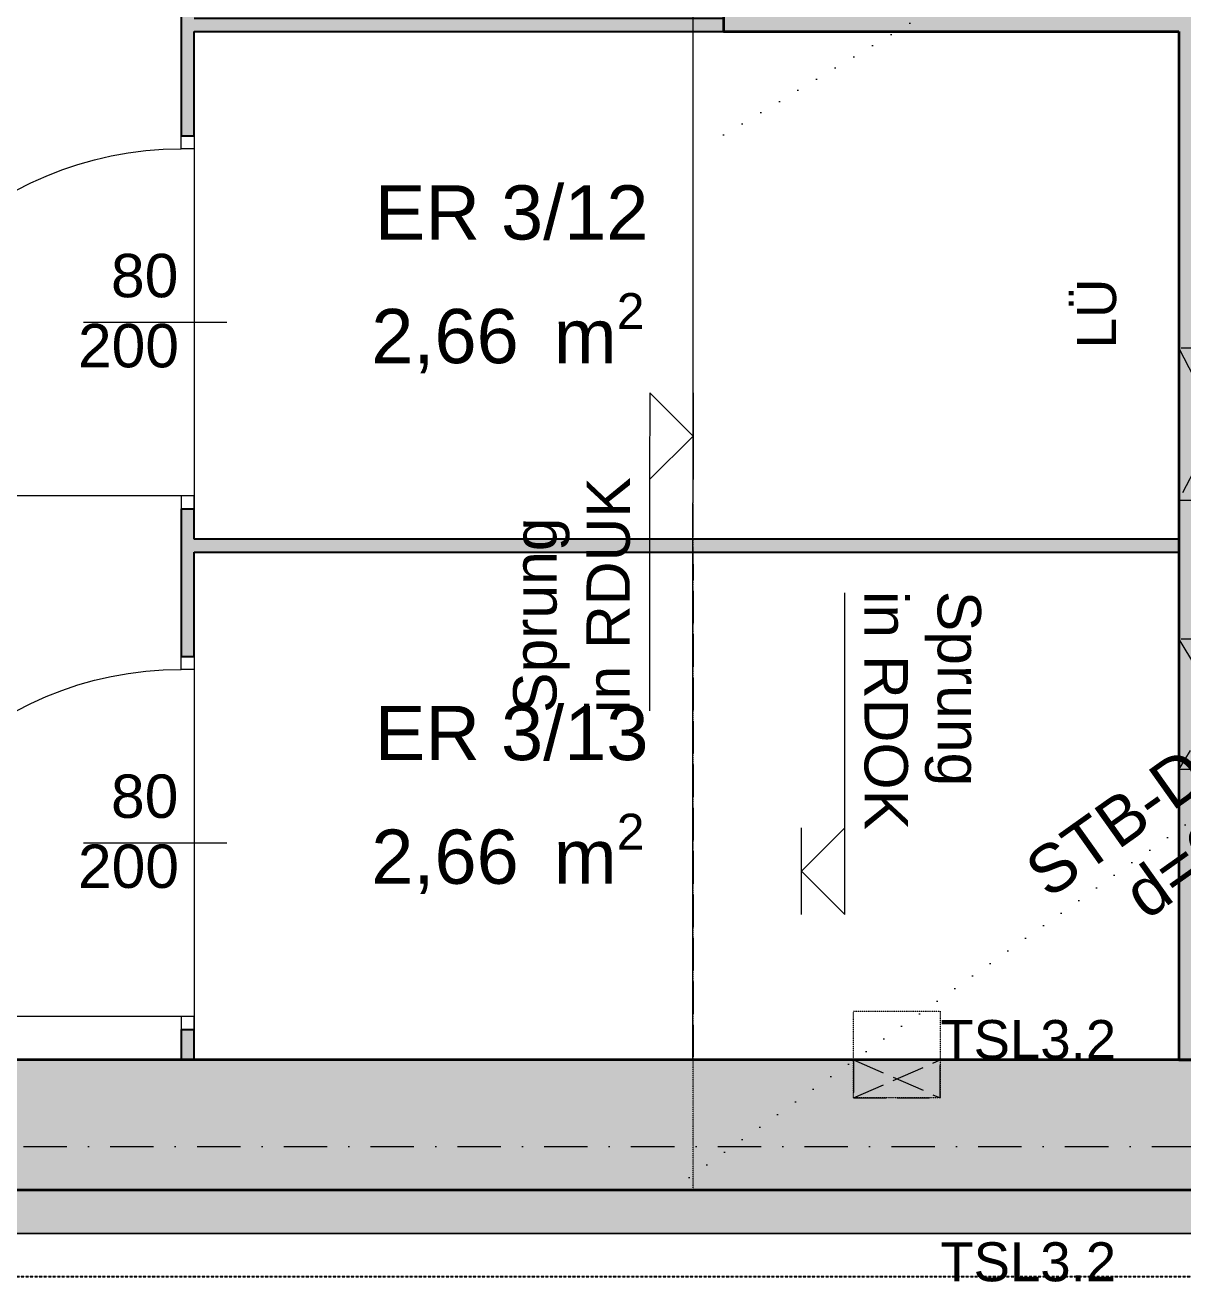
# Model space of a CAD drawing. Header units: millimetres. Extents: x 32522367 to 32638135, y 41424826 to 41540167.
# Drawn here: x 32605579 to 32608248, y 41441701 to 41444598 of the extents above; entities that cross this region are included whole.
import ezdxf
from ezdxf.enums import TextEntityAlignment as Align

# ---------------------------------------------------------------- set-up
doc = ezdxf.new("R2010")
doc.units = ezdxf.units.MM
for name, pattern in [('Punktlinie weit', [0.05, 0, -0.05]), ('Raster', [0.2, 0.1, -0.05, 0, -0.05]), ('Strichlinie eng', [0.1, 0.075, -0.025]), ('Strichlinie weit', [0.2, 0.15, -0.05]), ('Untersicht', [0.1, 0.075, -0.025])]:
    doc.linetypes.add(name, pattern=pattern)
for name, color, linetype in [('000 Achsraster Haupt', 251, 'Continuous'), ('110 Wand Aussen', 251, 'Continuous'), ('120 Wand Innen tragend', 251, 'Continuous'), ('130 Wand Innen', 251, 'Continuous'), ('215 DVK darüber', 251, 'Continuous'), ('220 Bodenaufbau', 251, 'Continuous'), ('240 Unterdaemmung', 251, 'Continuous'), ('811 Raum 2.Erschließung_ Nebenräume_Allg.räume_Technik', 251, 'Continuous'), ('955 Polierplan Beschriftung', 251, 'Continuous'), ('Archicad Tür-Marker', 251, 'Continuous'), ('Archicad Türen', 251, 'Continuous')]:
    doc.layers.add(name, color=color, linetype=linetype)
for name, color, linetype, lineweight in [('000 Achsraster Haupt_Stift_Nr__1', 251, 'Continuous', 13), ('110 Wand Aussen_Stift_Nr__1', 251, 'Continuous', 13), ('110 Wand Aussen_Stift_Nr__24', 251, 'Continuous', 13), ('110 Wand Aussen_Stift_Nr__29', 251, 'Continuous', 13), ('110 Wand Aussen_Stift_Nr__6', 251, 'Continuous', 13), ('110 Wand Aussen_Stift_Nr__7', 251, 'Continuous', 25), ('110 Wand Aussen_Stift_Nr__8', 251, 'Continuous', 35), ('120 Wand Innen tragend_Stift_Nr__1', 251, 'Continuous', 13), ('120 Wand Innen tragend_Stift_Nr__24', 251, 'Continuous', 13), ('120 Wand Innen tragend_Stift_Nr__6', 251, 'Continuous', 13), ('120 Wand Innen tragend_Stift_Nr__8', 251, 'Continuous', 35), ('130 Wand Innen_Stift_Nr__26', 251, 'Continuous', 13), ('130 Wand Innen_Stift_Nr__7', 251, 'Continuous', 25), ('215 DVK darüber_Stift_Nr__1', 251, 'Continuous', 13), ('215 DVK darüber_Stift_Nr__17', 251, 'Continuous', 18), ('215 DVK darüber_Stift_Nr__21', 251, 'Continuous', 13), ('220 Bodenaufbau_Stift_Nr__19', 251, 'Continuous', 0), ('240 Unterdaemmung_Stift_Nr__6', 251, 'Continuous', 13), ('681 Fluchtlinien_Stift_Nr__10', 251, 'Continuous', 25), ('955 Polierplan Beschriftung_Stift_Nr__1', 251, 'Continuous', 13), ('956 Durchbruch Beschriftung_Stift_Nr__61', 251, 'Continuous', 25), ('Archicad Raumstempel_Stift_Nr__1', 251, 'Continuous', 13), ('Archicad Tür-Marker_Stift_Nr__1', 251, 'Continuous', 13), ('Archicad Türen_Stift_Nr__1', 251, 'Continuous', 13), ('Archicad Türen_Stift_Nr__7', 251, 'Continuous', 25)]:
    doc.layers.add(name, color=color, linetype=linetype, lineweight=lineweight)
doc.styles.add('ERSTELLTER_STIL_1', font='arial.ttf')

# ---------------------------------------------------------------- blocks, each defined once
blk = doc.blocks.new('ER 3_13__146', base_point=(58.8617, -16.1096))
at = {"layer": 'Archicad Raumstempel_Stift_Nr__1', "color": 7, "lineweight": 13, "insert": (58.359, -16.0193), "char_height": 0.125, "attachment_point": 1, "rotation": 343.6401, "style": 'ERSTELLTER_STIL_1'}
blk.add_mtext('\\A1;{\\pql;\\pt0,0.05;\\fArial|b0|i0|c0|p0;\\W1.000000;2,66\\fArial|b0|i0|c0|p0;\\W1.000000;\\A1{\\H.66x;\\S^  ;}\\fArial|b0|i0|c0|p0;\\W1.000000; m\\fArial|b0|i0|c0|p0;\\W1.000000;\\A1{\\H.66x;\\S2^  ;}}', dxfattribs=at)
at = {"layer": 'Archicad Raumstempel_Stift_Nr__1', "color": 7, "lineweight": 13, "style": 'ERSTELLTER_STIL_1'}
for tag, p in [('ROOM_NAME', (58.4367, -15.7831)), ('DUMMY_890', (59.0311, -15.929)), ('DUMMY_891', (58.3676, -15.9902))]:
    blk.add_attdef(tag, text='', height=0.125, rotation=343.6401, dxfattribs=at).set_placement(p, align=Align.TOP_LEFT)
blk = doc.blocks.new('ER 3_12__147', base_point=(59.1997, -14.9582))
at = {"layer": 'Archicad Raumstempel_Stift_Nr__1', "color": 7, "lineweight": 13, "insert": (58.697, -14.8679), "char_height": 0.125, "attachment_point": 1, "rotation": 343.6401, "style": 'ERSTELLTER_STIL_1'}
blk.add_mtext('\\A1;{\\pql;\\pt0,0.05;\\fArial|b0|i0|c0|p0;\\W1.000000;2,66\\fArial|b0|i0|c0|p0;\\W1.000000;\\A1{\\H.66x;\\S^  ;}\\fArial|b0|i0|c0|p0;\\W1.000000; m\\fArial|b0|i0|c0|p0;\\W1.000000;\\A1{\\H.66x;\\S2^  ;}}', dxfattribs=at)
at = {"layer": 'Archicad Raumstempel_Stift_Nr__1', "color": 7, "lineweight": 13, "style": 'ERSTELLTER_STIL_1'}
for tag, p in [('ROOM_NAME', (58.7747, -14.6317)), ('DUMMY_890', (59.3691, -14.7776)), ('DUMMY_891', (58.7056, -14.8388))]:
    blk.add_attdef(tag, text='', height=0.125, rotation=343.6401, dxfattribs=at).set_placement(p, align=Align.TOP_LEFT)
blk = doc.blocks.new('Decke_49', base_point=(54.4012, -15.4487))
at = {"layer": '240 Unterdaemmung_Stift_Nr__6', "color": 7, "linetype": 'Continuous', "lineweight": 13, "flags": 128}
blk.add_lwpolyline([(54.4012, -15.4487), (58.9108, -16.7725), (59.6346, -14.307), (59.9416, -14.3971), (60.6614, -11.9452), (60.3545, -11.8551), (60.0666, -11.7706), (55.8448, -10.5312)], close=True, dxfattribs=at)
blk = doc.blocks.new('Decke_61', base_point=(56.4114, -7.9618))
at = {"layer": '220 Bodenaufbau_Stift_Nr__19', "color": 255, "linetype": 'Continuous', "lineweight": 0, "flags": 128}
blk.add_lwpolyline([(68.9234, -7.0908), (69.5487, -4.9606), (65.7298, -3.8396), (68.4817, 5.5348), (85.0429, 0.6732), (78.2546, -22.451), (54.2285, -15.398), (55.9889, -9.401)], dxfattribs=at)
blk = doc.blocks.new('Decke_83', base_point=(58.9107, -16.7732))
at = {"layer": '240 Unterdaemmung_Stift_Nr__6', "color": 7, "linetype": 'Strichlinie eng', "lineweight": 13, "flags": 128}
blk.add_lwpolyline([(58.9107, -16.7732), (59.9854, -17.0887), (60.6531, -14.814), (59.6456, -14.5182), (59.702, -14.3263), (59.6347, -14.3066)], close=True, dxfattribs=at)
blk = doc.blocks.new('Öffnung_162')
at = {"layer": '110 Wand Aussen_Stift_Nr__1', "color": 7, "linetype": 'Untersicht', "lineweight": 13}
for p, q in [((59.2659, -16.8768), (59.4331, -17.0173)), ((59.2412, -16.961), (59.4578, -16.9331))]:
    blk.add_line(p, q, dxfattribs=at)
at = {"layer": '110 Wand Aussen_Stift_Nr__6', "color": 7, "linetype": 'Untersicht', "lineweight": 13, "flags": 128}
for points in [[(59.2659, -16.8768), (59.2412, -16.961)], [(59.4331, -17.0173), (59.4578, -16.9331)], [(59.2412, -16.961), (59.4331, -17.0173)]]:
    blk.add_lwpolyline(points, dxfattribs=at)
at = {"layer": '110 Wand Aussen_Stift_Nr__8', "color": 7, "linetype": 'Continuous', "lineweight": 35, "flags": 128}
blk.add_lwpolyline([(59.4578, -16.9331), (59.2659, -16.8768)], dxfattribs=at)
blk = doc.blocks.new('Öffnung_163')
at = {"layer": '120 Wand Innen tragend_Stift_Nr__1', "color": 7, "linetype": 'Untersicht', "lineweight": 13}
for p, q in [((60.2588, -16.1573), (60.347, -16.4958)), ((60.4315, -16.208), (60.1743, -16.4451))]:
    blk.add_line(p, q, dxfattribs=at)
at = {"layer": '120 Wand Innen tragend_Stift_Nr__6', "color": 7, "linetype": 'Untersicht', "lineweight": 13, "flags": 128}
for points in [[(60.4315, -16.208), (60.2588, -16.1573)], [(60.1743, -16.4451), (60.347, -16.4958)]]:
    blk.add_lwpolyline(points, dxfattribs=at)
at = {"layer": '120 Wand Innen tragend_Stift_Nr__8', "color": 7, "linetype": 'Continuous', "lineweight": 35, "flags": 128}
for points in [[(60.2588, -16.1573), (60.1743, -16.4451)], [(60.347, -16.4958), (60.4315, -16.208)]]:
    blk.add_lwpolyline(points, dxfattribs=at)
blk = doc.blocks.new('Öffnung_166')
at = {"layer": '120 Wand Innen tragend_Stift_Nr__1', "color": 7, "linetype": 'Untersicht', "lineweight": 13}
for p, q in [((60.4475, -15.5144), (60.5216, -15.9009)), ((60.6202, -15.5651), (60.3489, -15.8502))]:
    blk.add_line(p, q, dxfattribs=at)
at = {"layer": '120 Wand Innen tragend_Stift_Nr__6', "color": 7, "linetype": 'Untersicht', "lineweight": 13, "flags": 128}
for points in [[(60.6202, -15.5651), (60.4475, -15.5144)], [(60.3489, -15.8502), (60.5216, -15.9009)]]:
    blk.add_lwpolyline(points, dxfattribs=at)
at = {"layer": '120 Wand Innen tragend_Stift_Nr__8', "color": 7, "linetype": 'Continuous', "lineweight": 35, "flags": 128}
for points in [[(60.4475, -15.5144), (60.3489, -15.8502)], [(60.5216, -15.9009), (60.6202, -15.5651)]]:
    blk.add_lwpolyline(points, dxfattribs=at)
blk = doc.blocks.new('Wand_335', base_point=(61.746, -11.0911))
at = {"layer": '120 Wand Innen tragend_Stift_Nr__24', "linetype": 'Continuous', "lineweight": 13}
blk.add_hatch(color=92, dxfattribs=at).paths.add_polyline_path([(61.6953, -11.2638), (59.9856, -17.088), (60.1583, -17.1387), (61.868, -11.3145)])
at = {"layer": '120 Wand Innen tragend_Stift_Nr__8', "color": 7, "linetype": 'Continuous', "lineweight": 35, "flags": 128}
for points in [[(60.6531, -14.814), (60.4475, -15.5144)], [(60.3489, -15.8502), (60.2588, -16.1573)], [(60.1743, -16.4451), (59.9856, -17.088)], [(59.9856, -17.088), (60.1583, -17.1387)]]:
    blk.add_lwpolyline(points, dxfattribs=at)
blk = doc.blocks.new('Wand_381', base_point=(53.9425, -15.6267))
at = {"layer": '110 Wand Aussen_Stift_Nr__24', "linetype": 'Continuous', "lineweight": 13}
blk.add_hatch(color=92, dxfattribs=at).paths.add_polyline_path([(78.2546, -22.451), (54.027, -15.3388), (53.9425, -15.6267), (78.1701, -22.7389)])
at = {"layer": '110 Wand Aussen_Stift_Nr__29', "linetype": 'Continuous', "lineweight": 13}
blk.add_hatch(color=6, dxfattribs=at).paths.add_polyline_path([(78.458, -22.8234), (53.9425, -15.6267), (53.9143, -15.7226), (78.4298, -22.9193)])
at = {"layer": '110 Wand Aussen_Stift_Nr__7', "color": 7, "linetype": 'Continuous', "lineweight": 25, "flags": 128}
blk.add_lwpolyline([(53.9143, -15.7226), (78.4298, -22.9193)], dxfattribs=at)
at = {"layer": '110 Wand Aussen_Stift_Nr__8', "color": 7, "linetype": 'Continuous', "lineweight": 35}
blk.add_line((53.9425, -15.6267), (78.1701, -22.7389), dxfattribs=at)
at = {"layer": '110 Wand Aussen_Stift_Nr__8', "color": 7, "linetype": 'Continuous', "lineweight": 35, "flags": 128}
for points in [[(59.2659, -16.8768), (54.027, -15.3388)], [(78.2546, -22.451), (59.4578, -16.9331)]]:
    blk.add_lwpolyline(points, dxfattribs=at)
blk = doc.blocks.new('Blockrahmentür 1-Fl 27_8')
at = {"layer": 'Archicad Türen_Stift_Nr__1', "color": 7, "linetype": 'Continuous', "lineweight": 13}
for p, q in [((0.4, 0), (0.4, 0.8)), ((-0.4, 0), (-0.43, 0)), ((-0.43, 0), (-0.43, -0.03)), ((-0.4, -0.02), (-0.4, 0)), ((0.4, -0.02), (0.4, 0)), ((0.4, 0), (0.43, 0)), ((0.43, 0), (0.43, -0.03)), ((-0.4, -0.03), (-0.4, -0.02)), ((0.4, -0.03), (0.4, -0.02)), ((-0.43, -0.03), (-0.4, -0.03)), ((0.43, -0.03), (0.4, -0.03))]:
    blk.add_line(p, q, dxfattribs=at)
blk.add_arc((0.4, 0), 0.8, 90, 180, dxfattribs=at)
at = {"layer": 'Archicad Türen_Stift_Nr__7', "color": 7, "linetype": 'Continuous', "lineweight": 25}
for p, q in [((-0.43, 0), (-0.43, -0.03)), ((-0.43, 0), (-0.43, -0.03)), ((0.43, 0), (0.43, -0.03)), ((0.43, 0), (0.43, -0.03))]:
    blk.add_line(p, q, dxfattribs=at)
blk = doc.blocks.new('T Marker AUT 27_14')
at = {"layer": 'Archicad Tür-Marker_Stift_Nr__1', "color": 7, "linetype": 'Continuous', "lineweight": 13}
blk.add_line((0, 0.225), (0, -0.105), dxfattribs=at)
at = {"layer": 'Archicad Tür-Marker_Stift_Nr__1', "color": 7, "lineweight": 13, "style": 'ERSTELLTER_STIL_1'}
for tag, height, p in [('DUMMY_270', 0.1, (-0.165, 0.2614)), ('DUMMY_268', 0.1, (-0.0036, 0.1852)), ('DUMMY_271', 0.0667, (-0.0983, 0)), ('DUMMY_269', 0.0667, (0.0631, 0))]:
    blk.add_attdef(tag, text='', height=height, rotation=270, dxfattribs=at).set_placement(p, align=Align.BOTTOM_LEFT)
blk = doc.blocks.new('Wand_488', base_point=(57.723, -16.7365))
at = {"layer": '130 Wand Innen_Stift_Nr__26', "linetype": 'Continuous', "lineweight": 13}
for points in [[(58.3786, -14.3964), (58.4074, -14.4049), (58.5032, -14.0786), (58.4744, -14.0702)], [(58.0406, -15.5478), (58.0694, -15.5563), (58.1652, -15.23), (58.1364, -15.2216)], [(57.7787, -16.4402), (57.8075, -16.4486), (57.8272, -16.3815), (57.7984, -16.373)]]:
    blk.add_hatch(color=5, dxfattribs=at).paths.add_polyline_path(points)
at = {"layer": '130 Wand Innen_Stift_Nr__7', "color": 7, "linetype": 'Continuous', "lineweight": 25}
for p, q in [((58.3786, -14.3964), (58.4074, -14.4049)), ((58.1364, -15.2216), (58.1652, -15.23)), ((58.0406, -15.5478), (58.0694, -15.5563)), ((57.7984, -16.373), (57.8272, -16.3815))]:
    blk.add_line(p, q, dxfattribs=at)
at = {"layer": '130 Wand Innen_Stift_Nr__7', "color": 7, "linetype": 'Continuous', "lineweight": 25, "flags": 128}
for points in [[(58.4744, -14.0702), (58.3786, -14.3964)], [(58.4074, -14.4049), (58.475, -14.1746)], [(58.1364, -15.2216), (58.0406, -15.5478)], [(58.1455, -15.2972), (58.1652, -15.23)], [(58.0694, -15.5563), (58.137, -15.326)], [(57.7984, -16.373), (57.7787, -16.4402)], [(57.8075, -16.4486), (57.8272, -16.3815)], [(57.7787, -16.4402), (57.8075, -16.4486)]]:
    blk.add_lwpolyline(points, dxfattribs=at)
at = {"layer": 'Archicad Tür-Marker', "color": 7, "lineweight": 13}
ref = blk.add_blockref('T Marker AUT 27_14', (58.2575, -14.809), dxfattribs=dict(at, rotation=73.64008921166615))
ref.add_attrib('DUMMY_268', '80', dxfattribs={"layer": 'Archicad Tür-Marker_Stift_Nr__1', "color": 7, "lineweight": 13, "height": 0.1, "rotation": 343.6401, "style": 'ERSTELLTER_STIL_1'}).set_placement((58.1101, -14.7368), align=Align.BOTTOM_LEFT)
ref.add_attrib('DUMMY_270', '200', dxfattribs={"layer": 'Archicad Tür-Marker_Stift_Nr__1', "color": 7, "lineweight": 13, "height": 0.1, "rotation": 343.6401, "style": 'ERSTELLTER_STIL_1'}).set_placement((57.9915, -14.8703), align=Align.BOTTOM_LEFT)
ref = blk.add_blockref('T Marker AUT 27_14', (57.9195, -15.9604), dxfattribs=dict(at, rotation=73.64008921166615))
ref.add_attrib('DUMMY_268', '80', dxfattribs={"layer": 'Archicad Tür-Marker_Stift_Nr__1', "color": 7, "lineweight": 13, "height": 0.1, "rotation": 343.6401, "style": 'ERSTELLTER_STIL_1'}).set_placement((57.7721, -15.8883), align=Align.BOTTOM_LEFT)
ref.add_attrib('DUMMY_270', '200', dxfattribs={"layer": 'Archicad Tür-Marker_Stift_Nr__1', "color": 7, "lineweight": 13, "height": 0.1, "rotation": 343.6401, "style": 'ERSTELLTER_STIL_1'}).set_placement((57.6535, -16.0217), align=Align.BOTTOM_LEFT)
at = {"layer": 'Archicad Türen', "color": 7, "linetype": 'Continuous', "lineweight": 13, "xscale": -1, "rotation": 73.64008921166618}
for p in [(58.2575, -14.809), (57.9195, -15.9604)]:
    blk.add_blockref('Blockrahmentür 1-Fl 27_8', p, dxfattribs=at)
blk = doc.blocks.new('Wand_493', base_point=(58.1412, -15.3116))
at = {"layer": '130 Wand Innen_Stift_Nr__26', "linetype": 'Continuous', "lineweight": 13}
blk.add_hatch(color=5, dxfattribs=at).paths.add_polyline_path([(58.137, -15.326), (60.3151, -15.9654), (60.3236, -15.9366), (58.1455, -15.2972)])
at = {"layer": '130 Wand Innen_Stift_Nr__7', "color": 7, "linetype": 'Continuous', "lineweight": 25, "flags": 128}
for points in [[(60.3236, -15.9366), (58.1455, -15.2972)], [(58.137, -15.326), (60.3151, -15.9654)], [(60.3151, -15.9654), (60.3236, -15.9366)]]:
    blk.add_lwpolyline(points, dxfattribs=at)
blk = doc.blocks.new('Wand_494', base_point=(58.4792, -14.1602))
at = {"layer": '130 Wand Innen_Stift_Nr__26', "linetype": 'Continuous', "lineweight": 13}
blk.add_hatch(color=5, dxfattribs=at).paths.add_polyline_path([(58.475, -14.1746), (59.6456, -14.5182), (59.6541, -14.4894), (58.4835, -14.1458)])
at = {"layer": '130 Wand Innen_Stift_Nr__7', "color": 7, "linetype": 'Continuous', "lineweight": 25, "flags": 128}
for points in [[(59.6541, -14.4894), (58.4835, -14.1458)], [(58.475, -14.1746), (59.6456, -14.5182)], [(59.6456, -14.5182), (59.6541, -14.4894)]]:
    blk.add_lwpolyline(points, dxfattribs=at)
blk = doc.blocks.new('Wand_567', base_point=(60.6531, -14.814))
at = {"layer": '120 Wand Innen tragend_Stift_Nr__24', "linetype": 'Continuous', "lineweight": 13}
blk.add_hatch(color=92, dxfattribs=at).paths.add_polyline_path([(60.7094, -14.6221), (59.702, -14.3263), (59.6456, -14.5182), (60.6531, -14.814)])
at = {"layer": '120 Wand Innen tragend_Stift_Nr__8', "color": 7, "linetype": 'Continuous', "lineweight": 35, "flags": 128}
for points in [[(59.702, -14.3263), (59.6456, -14.5182)], [(60.7094, -14.6221), (59.702, -14.3263)], [(59.6456, -14.5182), (60.6531, -14.814)]]:
    blk.add_lwpolyline(points, dxfattribs=at)
blk = doc.blocks.new('Höhenbemaßung_144', base_point=(59.3157, -15.3932))
at = {"layer": '215 DVK darüber_Stift_Nr__17', "color": 190, "linetype": 'Continuous', "lineweight": 18, "true_color": 0x9900ff}
for p, q in [((59.2481, -15.2691), (59.1916, -15.4609)), ((59.3157, -15.3932), (59.2481, -15.2691)), ((59.344, -15.2973), (59.2875, -15.4892)), ((59.1916, -15.4609), (59.3157, -15.3932)), ((59.1916, -15.4609), (59.0408, -15.9726))]:
    blk.add_line(p, q, dxfattribs=at)
at = {"layer": '215 DVK darüber_Stift_Nr__17', "color": 190, "lineweight": 18, "true_color": 0x9900ff, "char_height": 0.1, "attachment_point": 7, "rotation": 73.5832, "style": 'ERSTELLTER_STIL_1'}
for s, insert in [('\\A1;{\\pql;\\fArial|b0|i0|c0|p0;\\W1.000000;in RDUK}', (58.9973, -15.9647)), ('\\A1;{\\pql;\\fArial|b0|i0|c0|p0;\\W1.000000;Sprung}', (58.863, -15.9251))]:
    blk.add_mtext(s, dxfattribs=dict(at, insert=insert))
blk = doc.blocks.new('Höhenbemaßung_147', base_point=(59.2733, -16.4256))
at = {"layer": '215 DVK darüber_Stift_Nr__17', "color": 190, "linetype": 'Continuous', "lineweight": 18, "true_color": 0x9900ff}
for p, q in [((59.3974, -16.3578), (59.5496, -15.8385)), ((59.2452, -16.5216), (59.3014, -16.3296)), ((59.3974, -16.3578), (59.2733, -16.4256)), ((59.3411, -16.5497), (59.3974, -16.3578)), ((59.2733, -16.4256), (59.3411, -16.5497))]:
    blk.add_line(p, q, dxfattribs=at)
at = {"layer": '215 DVK darüber_Stift_Nr__17', "color": 190, "lineweight": 18, "true_color": 0x9900ff, "char_height": 0.1, "attachment_point": 7, "rotation": 253.6652, "style": 'ERSTELLTER_STIL_1'}
for s, insert in [('\\A1;{\\pql;\\fArial|b0|i0|c0|p0;\\W1.000000;in RDOK}', (59.5931, -15.8464)), ('\\A1;{\\pql;\\fArial|b0|i0|c0|p0;\\W1.000000;Sprung}', (59.7274, -15.8857))]:
    blk.add_mtext(s, dxfattribs=dict(at, insert=insert))
blk = doc.blocks.new('Etikett_301', base_point=(59.584, -16.6151))
at = {"layer": '955 Polierplan Beschriftung_Stift_Nr__1', "color": 7, "linetype": 'Punktlinie weit', "lineweight": 13}
blk.add_line((58.7784, -17.0463), (63.4634, -15.4303), dxfattribs=at)
at = {"layer": '955 Polierplan Beschriftung_Stift_Nr__1', "color": 7, "lineweight": 13, "char_height": 0.11, "rotation": 19.0309, "line_spacing_factor": 0.929581, "style": 'ERSTELLTER_STIL_1'}
for s, insert, attachment_point in [('\\A1;{\\pql;\\fArial|b0|i0|c0|p0;\\W1.000000;RDOK\\fArial|b0|i0|c0|p0;\\W1.000000;\\fArial|b0|i0|c0|p0;\\W1.000000;-0,01\\fArial|b0|i0|c0|p0;\\W1.000000;\\A1{\\H.66x;\\S^  ;}\\fArial|b0|i0|c0|p0;\\W1.000000;\\fArial|b0|i0|c0|p0;\\W1.000000;\\P\\pql;\\fArial|b0|i0|c0|p0;\\W1.000000;RDUK\\fArial|b0|i0|c0|p0;\\W1.000000;\\fArial|b0|i0|c0|p0;\\W1.000000;-0,23\\fArial|b0|i0|c0|p0;\\W1.000000;\\A1{\\H.66x;\\S^  ;}\\fArial|b0|i0|c0|p0;\\W1.000000;\\fArial|b0|i0|c0|p0;\\W1.000000;}', (61.1745, -16.2245), 4), ('\\A1;{\\pqc;\\fArial|b0|i0|c0|p0;\\W1.000000;\\fArial|b0|i0|c0|p0;\\W1.000000;\\fArial|b0|i0|c0|p0;\\W1.000000;STB-Decke\\fArial|b0|i0|c0|p0;\\W1.000000;\\A1{\\H.66x;\\S^  ;}\\fArial|b0|i0|c0|p0;\\W1.000000;\\fArial|b0|i0|c0|p0;\\W1.000000;\\P\\pqc;\\fArial|b0|i0|c0|p0;\\W1.000000;d=\\fArial|b0|i0|c0|p0;\\W1.000000;\\fArial|b0|i0|c0|p0;\\W1.000000;0,22\\fArial|b0|i0|c0|p0;\\W1.000000;\\A1{\\H.66x;\\S^  ;}\\fArial|b0|i0|c0|p0;\\W1.000000;\\fArial|b0|i0|c0|p0;\\W1.000000;}', (60.2005, -16.5604), 5)]:
    blk.add_mtext(s, dxfattribs=dict(at, insert=insert, attachment_point=attachment_point))
blk = doc.blocks.new('Etikett_305', base_point=(61.3326, -9.5467))
at = {"layer": '955 Polierplan Beschriftung_Stift_Nr__1', "color": 7, "linetype": 'Punktlinie weit', "lineweight": 13}
blk.add_line((59.5786, -14.7466), (82.5788, -8.7857), dxfattribs=at)
blk = doc.blocks.new('Standard-Rastermarker_20')
at = {"layer": '000 Achsraster Haupt_Stift_Nr__1', "color": 7, "linetype": 'Raster', "lineweight": 13}
blk.add_line((1, 0), (91.4133, 0), dxfattribs=at)
at = {"layer": '000 Achsraster Haupt_Stift_Nr__1', "color": 7, "lineweight": 13, "style": 'ERSTELLTER_STIL_1'}
for tag, p in [('AC_MarkerText_1_0', (-0.25, 0.075)), ('AC_MarkerText_1_1', (92.6633, 0.075))]:
    blk.add_attdef(tag, text='', height=0.15, dxfattribs=at).set_placement(p, align=Align.TOP_CENTER)

msp = doc.modelspace()

# ---------------------------------------------------------------- linework, layer by layer
at = {"layer": '215 DVK darüber_Stift_Nr__1', "color": 7, "linetype": 'Strichlinie eng', "lineweight": 13}
msp.add_lwpolyline([(32607488.863, 41442124.974), (32607488.862, 41442324.974), (32607688.862, 41442324.975), (32607688.863, 41442124.975)], close=True, dxfattribs=at)
at = {"layer": '215 DVK darüber_Stift_Nr__21', "color": 1, "linetype": 'Strichlinie eng', "lineweight": 13}
msp.add_lwpolyline([(32607118.804, 41441912.732), (32607118.789, 41444782.247), (32611108.955, 41444782.935), (32611108.97, 41441912.753)], dxfattribs=at)
at = {"layer": '681 Fluchtlinien_Stift_Nr__10', "color": 1, "linetype": 'Strichlinie weit', "lineweight": 25}
msp.add_lwpolyline([(32545868.865, 41441712.417), (32545868.431, 41527613.435), (32593380.819, 41527613.674), (32593380.92, 41507613.674), (32565868.532, 41507613.536), (32565868.764, 41461712.518), (32607781.152, 41461712.73), (32607781.069, 41478013.747), (32627781.069, 41478013.848), (32627781.253, 41441712.831)], close=True, dxfattribs=at)
msp.add_lwpolyline([(32587378.762, 41461712.627), (32607781.152, 41461712.73), (32607781.069, 41478013.747), (32627781.069, 41478013.848), (32627781.253, 41441712.831), (32587378.862, 41441712.627)], dxfattribs=at)
at = {"layer": '811 Raum 2.Erschließung_ Nebenräume_Allg.räume_Technik', "color": 31, "linetype": 'Continuous', "lineweight": 0, "true_color": 0xffcc66, "flags": 128}
for points in [[(32602418.832, 41448282.703), (32602418.862, 41442212.707), (32608238.863, 41442212.737), (32608238.851, 41444582.733), (32607188.858, 41444582.728), (32607188.857, 41444782.728), (32608238.85, 41444782.733), (32608238.832, 41448282.732)], [(32608238.851, 41444582.737), (32605968.851, 41444582.725), (32605968.857, 41443412.725), (32608238.857, 41443412.737)], [(32608238.857, 41443382.737), (32605968.857, 41443382.725), (32605968.863, 41442212.725), (32608238.863, 41442212.737)]]:
    msp.add_lwpolyline(points, close=True, dxfattribs=at)

# ---------------------------------------------------------------- block references
at = {"layer": '000 Achsraster Haupt', "color": 7, "linetype": 'Continuous', "lineweight": 18, "xscale": 999.9999999999995, "yscale": 999.9999999999995, "zscale": 999.9999999999995, "rotation": 0.0002901272618044}
msp.add_blockref('Standard-Rastermarker_20', (32539942.829, 41442012.387), dxfattribs=at)
at = {"layer": '110 Wand Aussen', "color": 7, "lineweight": 35, "xscale": 1000, "yscale": 1000, "zscale": 1000, "rotation": 16.36019999999994}
msp.add_blockref('Wand_381', (32602028.864, 41441912.707), dxfattribs=at)
at = {"layer": '110 Wand Aussen', "color": 7, "linetype": 'Continuous', "lineweight": 13, "xscale": 1000, "yscale": 1000, "zscale": 1000, "rotation": 16.36019999999994}
msp.add_blockref('Öffnung_162', (32545868.865, 41441712.417), dxfattribs=at)
at = {"layer": '120 Wand Innen tragend', "color": 7, "lineweight": 35, "xscale": 1000, "yscale": 1000, "zscale": 1000, "rotation": 16.36019999999994}
for name, p in [('Wand_335', (32608238.832, 41448462.732)), ('Wand_567', (32608238.851, 41444582.733))]:
    msp.add_blockref(name, p, dxfattribs=at)
at = {"layer": '120 Wand Innen tragend', "color": 7, "linetype": 'Continuous', "lineweight": 13, "xscale": 1000, "yscale": 1000, "zscale": 1000, "rotation": 16.36019999999994}
for name in ['Öffnung_166', 'Öffnung_163']:
    msp.add_blockref(name, (32545868.865, 41441712.417), dxfattribs=at)
at = {"layer": '130 Wand Innen', "color": 7, "lineweight": 35, "xscale": 1000, "yscale": 1000, "zscale": 1000, "rotation": 16.36019999999994}
for name, p in [('Wand_488', (32605968.864, 41441912.721)), ('Wand_494', (32605968.851, 41444597.721)), ('Wand_493', (32605968.857, 41443397.721))]:
    msp.add_blockref(name, p, dxfattribs=at)
at = {"layer": '215 DVK darüber', "color": 190, "lineweight": 18, "true_color": 0x9900ff, "xscale": 1000, "yscale": 1000, "zscale": 1000, "rotation": 16.36019999999994}
for name, p in [('Höhenbemaßung_144', (32607118.795, 41443650.211)), ('Höhenbemaßung_147', (32607368.861, 41442647.691))]:
    msp.add_blockref(name, p, dxfattribs=at)
at = {"layer": '220 Bodenaufbau', "color": 255, "linetype": 'Continuous', "lineweight": 0, "xscale": 1000, "yscale": 1000, "zscale": 1000, "rotation": 16.36019999999994}
msp.add_blockref('Decke_61', (32602238.823, 41449962.702), dxfattribs=at)
at = {"layer": '240 Unterdaemmung', "color": 7, "linetype": 'Continuous', "lineweight": 13, "xscale": 1000, "yscale": 1000, "zscale": 1000, "rotation": 16.36019999999994}
msp.add_blockref('Decke_49', (32602418.863, 41442212.707), dxfattribs=at)
at = {"layer": '240 Unterdaemmung', "color": 7, "linetype": 'Strichlinie eng', "lineweight": 13, "xscale": 1000, "yscale": 1000, "zscale": 1000, "rotation": 16.36019999999994}
msp.add_blockref('Decke_83', (32607118.804, 41442212.047), dxfattribs=at)
at = {"layer": '811 Raum 2.Erschließung_ Nebenräume_Allg.räume_Technik', "color": 7, "linetype": 'Continuous', "lineweight": 13, "xscale": 1000, "yscale": 1000, "zscale": 1000, "rotation": 16.36019999999994}
for name, p, values in [('ER 3_12__147', (32606884.953, 41444034.933), {'ROOM_NAME': 'ER 3/12'}), ('ER 3_13__146', (32606884.959, 41442834.933), {'ROOM_NAME': 'ER 3/13'})]:
    msp.add_blockref(name, p, dxfattribs=at).add_auto_attribs(values)
at = {"layer": '955 Polierplan Beschriftung', "color": 7, "linetype": 'Continuous', "lineweight": 13, "xscale": 1000, "yscale": 1000, "zscale": 1000, "rotation": 16.36019999999994}
for name, p in [('Etikett_305', (32607407.128, 41449828.084)), ('Etikett_301', (32607720.319, 41442553.417))]:
    msp.add_blockref(name, p, dxfattribs=at)

# ---------------------------------------------------------------- texts
at = {"layer": '956 Durchbruch Beschriftung_Stift_Nr__61', "color": 5, "linetype": 'Continuous', "lineweight": 25, "char_height": 90, "attachment_point": 1, "style": 'ERSTELLTER_STIL_1'}
for s, insert, rotation in [('\\A1;{\\pql;\\fArial|b0|i0|c0|p0;\\W1.000000;LÜ}', (32608004.147, 41443852.737), 90.000289), ('\\A1;{\\pql;\\fArial|b0|i0|c0|p0;\\W1.000000;TSL3.2}', (32607688.862, 41442304.404), 0.000289), ('\\A1;{\\pql;\\fArial|b0|i0|c0|p0;\\W1.000000;TSL3.2}', (32607688.865, 41441792.164), 0.000289)]:
    msp.add_mtext(s, dxfattribs=dict(at, insert=insert, rotation=rotation))

doc.saveas('drawing.dxf')
